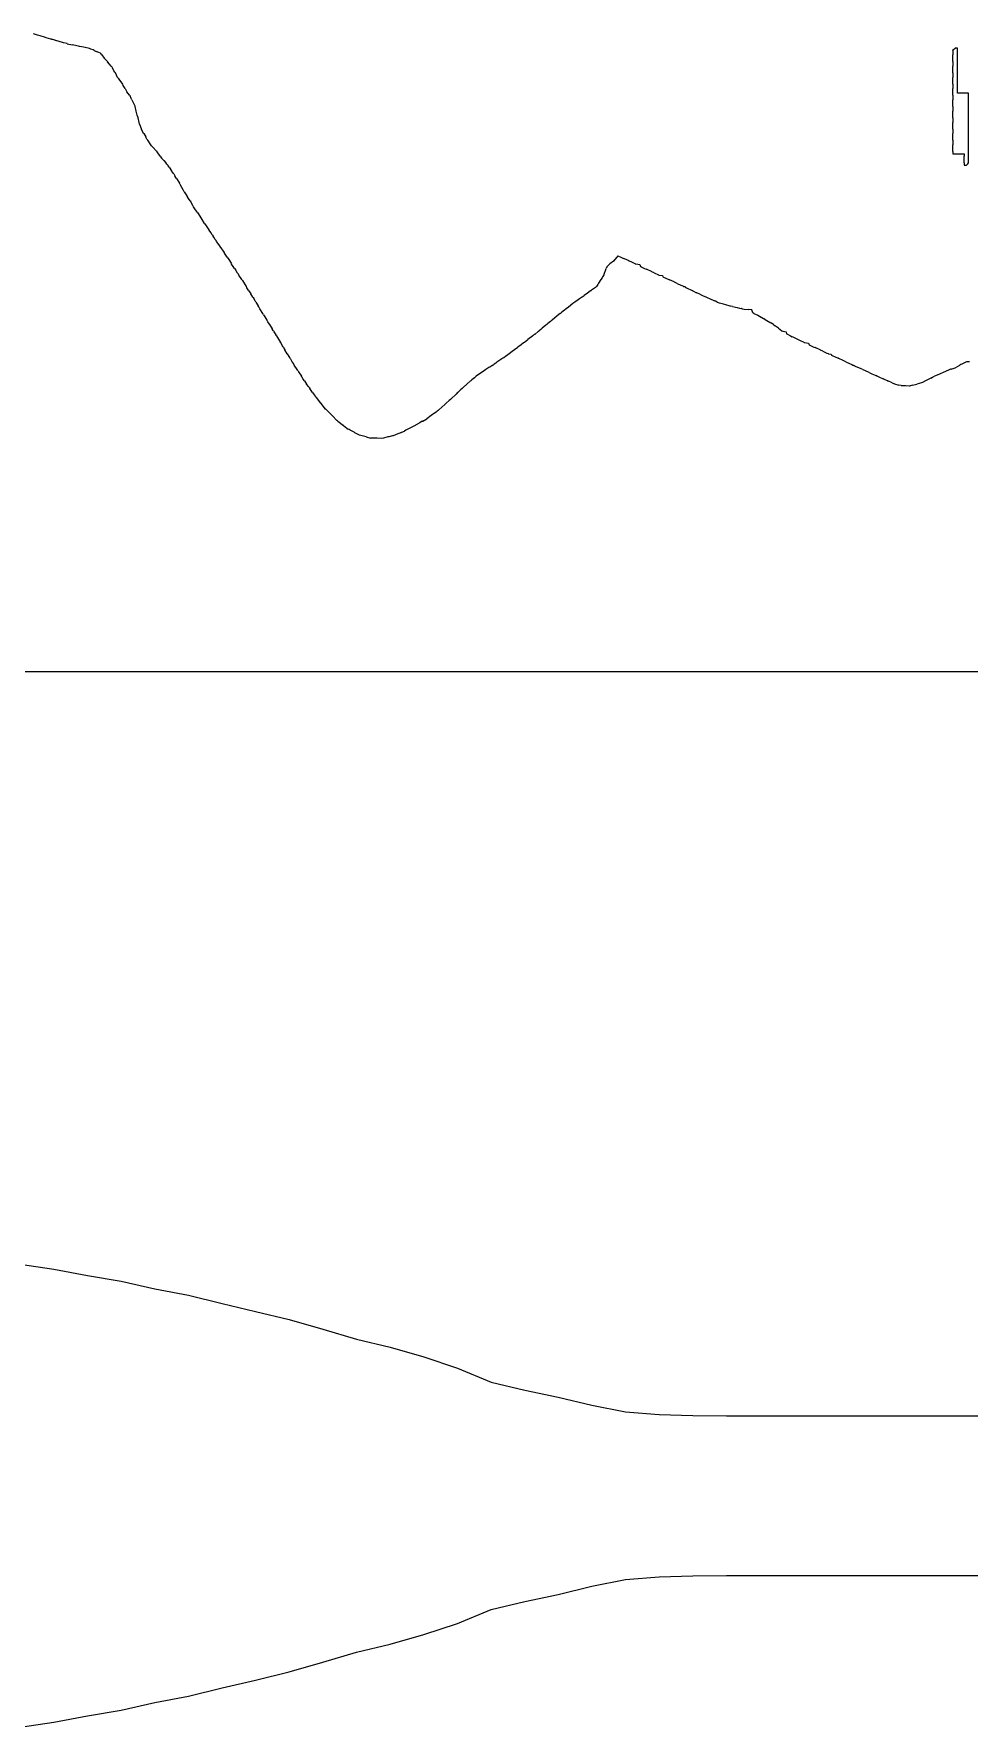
# Model space of a CAD drawing. Extents: x -22 to 217, y -59 to 33.
# Drawn here: x 72.49 to 97.45, y -57.72 to -12.52 of the extents above; entities that cross this region are included whole.
import ezdxf

# ---------------------------------------------------------------- set-up
doc = ezdxf.new("R2010")
doc.units = 0

msp = doc.modelspace()

# ---------------------------------------------------------------- linework, layer by layer
at = {"layer": 'BOUNDING_BOX'}
msp.add_line((-22.1168, -29.5451), (139.4452, -29.5451), dxfattribs=at)
at = {"layer": 'MIDPLANE_Z0_OUTLINE'}
for p, q in [((72.5046, -12.5263), (72.4791, -12.5183)), ((72.5864, -12.552), (72.5046, -12.5263)), ((72.6581, -12.5734), (72.5864, -12.552)), ((72.7791, -12.6095), (72.6581, -12.5734)), ((72.7988, -12.6153), (72.7791, -12.6095)), ((72.8176, -12.6207), (72.7988, -12.6153)), ((72.9485, -12.6579), (72.8176, -12.6207)), ((72.9535, -12.6593), (72.9485, -12.6579)), ((72.9535, -12.6593), (72.9581, -12.6606)), ((73.0502, -12.6881), (72.9581, -12.6606)), ((73.07, -12.6939), (73.0502, -12.6881)), ((73.0791, -12.6965), (73.07, -12.6939)), ((73.2581, -12.7468), (73.0791, -12.6965)), ((73.2842, -12.7541), (73.2581, -12.7468)), ((73.3785, -12.7789), (73.2842, -12.7541)), ((73.3791, -12.7791), (73.3785, -12.7789)), ((73.3841, -12.7802), (73.3791, -12.7791)), ((73.3841, -12.7802), (73.525, -12.8134)), ((73.5581, -12.8204), (73.525, -12.8134)), ((73.6791, -12.8463), (73.5581, -12.8204)), ((73.7119, -12.8532), (73.6791, -12.8463)), ((73.7725, -12.8659), (73.7119, -12.8532)), ((73.8581, -12.8827), (73.7725, -12.8659)), ((73.9791, -12.9064), (73.8581, -12.8827)), ((73.9973, -12.915), (73.9791, -12.9064)), ((74.0149, -12.9234), (73.9973, -12.915)), ((74.0719, -12.9476), (74.0149, -12.9234)), ((74.0992, -12.9593), (74.0719, -12.9476)), ((74.0992, -12.9593), (74.1581, -12.9865)), ((74.2222, -13.0161), (74.1581, -12.9865)), ((74.2688, -13.0359), (74.2222, -13.0161)), ((74.2791, -13.0403), (74.2688, -13.0359)), ((74.3065, -13.0802), (74.2791, -13.0403)), ((74.3065, -13.0802), (74.3682, -13.1701)), ((97.0179, -12.9593), (97.0384, -12.9393)), ((97.0179, -12.9593), (97.0179, -12.9746)), ((97.0179, -12.9746), (97.0179, -13.0204)), ((97.0179, -13.0204), (97.0179, -13.0802)), ((97.0179, -13.2593), (97.0179, -13.0802)), ((97.0384, -12.9393), (97.0791, -12.8995)), ((97.1087, -12.8995), (97.0791, -12.8995)), ((97.1388, -12.8995), (97.1087, -12.8995)), ((97.1388, -12.9296), (97.1388, -12.8995)), ((97.1388, -12.9593), (97.1388, -12.9296)), ((97.1388, -13.0802), (97.1388, -12.9593)), ((97.1388, -13.1995), (97.1388, -13.0802)), ((74.4526, -13.257), (74.3682, -13.1701)), ((74.4549, -13.2593), (74.4526, -13.257)), ((74.4549, -13.2593), (74.4581, -13.2637)), ((74.5071, -13.3312), (74.4581, -13.2637)), ((74.5544, -13.3802), (74.5071, -13.3312)), ((74.5544, -13.3802), (74.5791, -13.4058)), ((74.588, -13.4236), (74.5791, -13.4058)), ((74.6304, -13.5079), (74.588, -13.4236)), ((74.6537, -13.5377), (74.6304, -13.5079)), ((74.6704, -13.5592), (74.6537, -13.5377)), ((74.7276, -13.6802), (74.6704, -13.5592)), ((97.0179, -13.2593), (97.0179, -13.2746)), ((97.0179, -13.2746), (97.0179, -13.3204)), ((97.0179, -13.3204), (97.0179, -13.3802)), ((97.0179, -13.5592), (97.0179, -13.3802)), ((97.0179, -13.5592), (97.0179, -13.5746)), ((97.1388, -13.2296), (97.1388, -13.1995)), ((97.1388, -13.2593), (97.1388, -13.2296)), ((97.1388, -13.3802), (97.1388, -13.2593)), ((97.1388, -13.4995), (97.1388, -13.3802)), ((97.1388, -13.5296), (97.1388, -13.4995)), ((97.1388, -13.5592), (97.1388, -13.5296)), ((97.1388, -13.6802), (97.1388, -13.5592)), ((74.7374, -13.701), (74.7276, -13.6802)), ((74.7374, -13.701), (74.7581, -13.7284)), ((74.7581, -13.7284), (74.8567, -13.8593)), ((74.8592, -13.8647), (74.8567, -13.8593)), ((74.8637, -13.8746), (74.8592, -13.8647)), ((74.8742, -13.8897), (74.8637, -13.8746)), ((74.8791, -13.8967), (74.8742, -13.8897)), ((74.9275, -13.9802), (74.8791, -13.8967)), ((74.9275, -13.9802), (74.9754, -14.0629)), ((97.0179, -13.5746), (97.0179, -13.6204)), ((97.0179, -13.6204), (97.0179, -13.6802)), ((97.0179, -13.8593), (97.0179, -13.6802)), ((97.0179, -13.8593), (97.0179, -13.8746)), ((97.0179, -13.8746), (97.0179, -13.9204)), ((97.0179, -13.9204), (97.0179, -13.9802)), ((97.0179, -14.1593), (97.0179, -13.9802)), ((97.1388, -13.7995), (97.1388, -13.6802)), ((97.1388, -13.8296), (97.1388, -13.7995)), ((97.1388, -13.8593), (97.1388, -13.8296)), ((97.1388, -13.9802), (97.1388, -13.8593)), ((97.1388, -14.0995), (97.1388, -13.9802)), ((75.048, -14.1545), (74.9754, -14.0629)), ((75.0518, -14.1593), (75.048, -14.1545)), ((75.0518, -14.1593), (75.0581, -14.1735)), ((75.0909, -14.2474), (75.0581, -14.1735)), ((75.1078, -14.2802), (75.0909, -14.2474)), ((75.1078, -14.2802), (75.1791, -14.418)), ((75.1855, -14.4335), (75.1791, -14.418)), ((75.1911, -14.4472), (75.1855, -14.4335)), ((75.1938, -14.4524), (75.1911, -14.4472)), ((75.1973, -14.4593), (75.1938, -14.4524)), ((75.2237, -14.5802), (75.1973, -14.4593)), ((97.0179, -14.1593), (97.0179, -14.1746)), ((97.0179, -14.1746), (97.0179, -14.2204)), ((97.0179, -14.2204), (97.0179, -14.2802)), ((97.0179, -14.4593), (97.0179, -14.2802)), ((97.0179, -14.4593), (97.0179, -14.4746)), ((97.2581, -14.0995), (97.1388, -14.0995)), ((97.3791, -14.0994), (97.2581, -14.0995)), ((97.4088, -14.0994), (97.3791, -14.0994)), ((97.4389, -14.0994), (97.4088, -14.0994)), ((97.4389, -14.1296), (97.4389, -14.0994)), ((97.4389, -14.1593), (97.4389, -14.1296)), ((97.4389, -14.2802), (97.4389, -14.1593)), ((97.4389, -14.3994), (97.4389, -14.2802)), ((97.4389, -14.4295), (97.4389, -14.3994)), ((97.4389, -14.4593), (97.4389, -14.4295)), ((97.4389, -14.5802), (97.4389, -14.4593)), ((75.2477, -14.6906), (75.2237, -14.5802)), ((75.2635, -14.7312), (75.2477, -14.6906)), ((75.2744, -14.7593), (75.2635, -14.7312)), ((75.299, -14.8802), (75.2744, -14.7593)), ((75.3089, -14.9294), (75.299, -14.8802)), ((97.0179, -14.4746), (97.0179, -14.5204)), ((97.0179, -14.5204), (97.0179, -14.5802)), ((97.0179, -14.7593), (97.0179, -14.5802)), ((97.0179, -14.7593), (97.0179, -14.7746)), ((97.0179, -14.7746), (97.0179, -14.8204)), ((97.0179, -14.8204), (97.0179, -14.8802)), ((97.0179, -15.0592), (97.0179, -14.8802)), ((97.4388, -14.8802), (97.4389, -14.7593)), ((97.4388, -14.9995), (97.4388, -14.8802)), ((97.4389, -14.6994), (97.4389, -14.5802)), ((97.4389, -14.7296), (97.4389, -14.6994)), ((97.4389, -14.7593), (97.4389, -14.7296)), ((75.3089, -14.9294), (75.3581, -15.0405)), ((75.3581, -15.0405), (75.3664, -15.0592)), ((75.3678, -15.0629), (75.3664, -15.0592)), ((75.3977, -15.1407), (75.3678, -15.0629)), ((75.4229, -15.1802), (75.3977, -15.1407)), ((75.4229, -15.1802), (75.4791, -15.2683)), ((75.4916, -15.2941), (75.4791, -15.2683)), ((75.5088, -15.3295), (75.4916, -15.2941)), ((75.521, -15.3442), (75.5088, -15.3295)), ((75.5336, -15.3593), (75.521, -15.3442)), ((75.613, -15.4802), (75.5336, -15.3593)), ((97.0179, -15.0592), (97.0179, -15.0746)), ((97.0179, -15.0746), (97.0179, -15.1204)), ((97.0179, -15.1204), (97.0179, -15.1802)), ((97.0179, -15.3593), (97.0179, -15.1802)), ((97.0179, -15.3593), (97.0179, -15.3746)), ((97.4388, -15.0296), (97.4388, -14.9995)), ((97.4388, -15.0592), (97.4388, -15.0296)), ((97.4388, -15.1802), (97.4388, -15.0592)), ((97.4388, -15.2995), (97.4388, -15.1802)), ((97.4388, -15.3296), (97.4388, -15.2995)), ((97.4388, -15.3593), (97.4388, -15.3296)), ((97.4388, -15.4802), (97.4388, -15.3593)), ((75.6308, -15.5075), (75.613, -15.4802)), ((75.6308, -15.5075), (75.6581, -15.5361)), ((75.6581, -15.5361), (75.7753, -15.6593)), ((75.7759, -15.6601), (75.7753, -15.6593)), ((75.777, -15.6614), (75.7759, -15.6601)), ((75.7782, -15.6627), (75.777, -15.6614)), ((75.7791, -15.6636), (75.7782, -15.6627)), ((75.8611, -15.7802), (75.7791, -15.6636)), ((75.8611, -15.7802), (75.9011, -15.8372)), ((97.0179, -15.3746), (97.0179, -15.4204)), ((97.0179, -15.4204), (97.0179, -15.4802)), ((97.0179, -15.6593), (97.0179, -15.4802)), ((97.0179, -15.6593), (97.0179, -15.6746)), ((97.0179, -15.6746), (97.0179, -15.7204)), ((97.0179, -15.7204), (97.0637, -15.7204)), ((97.0637, -15.7204), (97.0791, -15.7204)), ((97.0791, -15.7204), (97.2581, -15.7204)), ((97.2581, -15.7204), (97.3179, -15.7204)), ((97.3179, -15.7204), (97.3179, -15.7802)), ((97.3179, -15.9593), (97.3179, -15.7802)), ((97.4388, -15.5995), (97.4388, -15.4802)), ((97.4388, -15.6296), (97.4388, -15.5995)), ((97.4388, -15.6593), (97.4388, -15.6296)), ((97.4388, -15.7802), (97.4388, -15.6593)), ((97.4388, -15.8995), (97.4388, -15.7802)), ((75.9011, -15.8372), (75.9581, -15.8982)), ((75.9581, -15.8982), (76.015, -15.9593)), ((76.0217, -15.9681), (76.015, -15.9593)), ((76.0425, -15.9958), (76.0217, -15.9681)), ((76.0724, -16.0322), (76.0425, -15.9958)), ((76.0791, -16.0403), (76.0724, -16.0322)), ((76.1041, -16.0802), (76.0791, -16.0403)), ((76.1041, -16.0802), (76.1635, -16.1748)), ((76.2141, -16.242), (76.1635, -16.1748)), ((76.2271, -16.2593), (76.2141, -16.242)), ((76.2271, -16.2593), (76.2581, -16.3106)), ((97.3175, -15.975), (97.3161, -16.0222)), ((97.3161, -16.0222), (97.3637, -16.0223)), ((97.3179, -15.9593), (97.3175, -15.975)), ((97.3637, -16.0223), (97.3791, -16.0224)), ((97.3791, -16.0224), (97.4147, -15.9847)), ((97.4147, -15.9847), (97.4388, -15.9593)), ((97.4388, -15.9296), (97.4388, -15.8995)), ((97.4388, -15.9593), (97.4388, -15.9296)), ((76.2843, -16.354), (76.2581, -16.3106)), ((76.3009, -16.3802), (76.2843, -16.354)), ((76.3009, -16.3802), (76.3791, -16.5039)), ((76.3885, -16.5225), (76.3791, -16.5039)), ((76.3977, -16.5406), (76.3885, -16.5225)), ((76.4029, -16.549), (76.3977, -16.5406)), ((76.4093, -16.5592), (76.4029, -16.549)), ((76.4764, -16.6802), (76.4093, -16.5592)), ((76.5056, -16.7328), (76.4764, -16.6802)), ((76.5056, -16.7328), (76.5581, -16.8169)), ((76.5581, -16.8169), (76.5845, -16.8593)), ((76.5893, -16.8666), (76.5845, -16.8593)), ((76.6222, -16.9161), (76.5893, -16.8666)), ((76.6635, -16.9802), (76.6222, -16.9161)), ((76.6635, -16.9802), (76.6791, -17.0044)), ((76.6885, -17.0207), (76.6791, -17.0044)), ((76.7358, -17.1025), (76.6885, -17.0207)), ((76.7566, -17.1356), (76.7358, -17.1025)), ((76.7715, -17.1593), (76.7566, -17.1356)), ((76.8512, -17.2802), (76.7715, -17.1593)), ((76.8539, -17.2844), (76.8512, -17.2802)), ((76.8539, -17.2844), (76.8581, -17.2907)), ((76.8581, -17.2907), (76.969, -17.4592)), ((76.9706, -17.4615), (76.969, -17.4592)), ((76.9733, -17.4651), (76.9706, -17.4615)), ((76.9769, -17.4704), (76.9733, -17.4651)), ((76.9791, -17.4735), (76.9769, -17.4704)), ((77.0491, -17.5802), (76.9791, -17.4735)), ((77.0491, -17.5802), (77.0923, -17.6461)), ((77.0923, -17.6461), (77.1581, -17.7463)), ((77.1581, -17.7463), (77.1665, -17.7593)), ((77.1686, -17.7622), (77.1665, -17.7593)), ((77.2129, -17.8254), (77.1686, -17.7622)), ((77.2503, -17.8802), (77.2129, -17.8254)), ((77.2503, -17.8802), (77.2791, -17.9225)), ((77.293, -17.9439), (77.2791, -17.9225)), ((77.333, -18.0053), (77.293, -17.9439)), ((77.3533, -18.0363), (77.333, -18.0053)), ((77.3684, -18.0592), (77.3533, -18.0363)), ((77.4508, -18.1802), (77.3684, -18.0592)), ((77.4537, -18.1846), (77.4508, -18.1802)), ((77.4537, -18.1846), (77.4581, -18.1911)), ((77.4581, -18.1911), (77.5706, -18.3593)), ((77.572, -18.3612), (77.5706, -18.3593)), ((77.5741, -18.3642), (77.572, -18.3612)), ((77.5772, -18.3688), (77.5741, -18.3642)), ((77.5791, -18.3715), (77.5772, -18.3688)), ((77.6507, -18.4802), (77.5791, -18.3715)), ((77.6507, -18.4802), (77.6934, -18.5449)), ((88.0374, -18.4919), (87.9581, -18.5869)), ((88.0471, -18.4802), (88.0374, -18.4919)), ((88.0791, -18.4419), (88.0471, -18.4802)), ((88.0791, -18.4419), (88.0814, -18.443)), ((88.0814, -18.443), (88.1612, -18.4802)), ((88.1612, -18.4802), (88.2272, -18.5111)), ((88.2581, -18.5254), (88.2272, -18.5111)), ((88.3791, -18.5816), (88.2581, -18.5254)), ((77.6934, -18.5449), (77.7581, -18.6437)), ((77.7581, -18.6437), (77.7683, -18.6593)), ((77.7707, -18.6628), (77.7683, -18.6593)), ((77.8127, -18.7257), (77.7707, -18.6628)), ((77.8486, -18.7802), (77.8127, -18.7257)), ((77.8486, -18.7802), (77.8791, -18.8264)), ((77.8934, -18.8488), (77.8791, -18.8264)), ((77.9308, -18.9075), (77.8934, -18.8488)), ((77.9492, -18.9366), (77.9308, -18.9075)), ((77.9636, -18.9592), (77.9492, -18.9366)), ((78.041, -19.0802), (77.9636, -18.9592)), ((87.7042, -18.9592), (87.6719, -19.0089)), ((87.7042, -18.9592), (87.7639, -18.7802)), ((87.7791, -18.7335), (87.7639, -18.7802)), ((87.8435, -18.6779), (87.7791, -18.7335)), ((87.8651, -18.6593), (87.8435, -18.6779)), ((87.9581, -18.5869), (87.8651, -18.6593)), ((88.3814, -18.5827), (88.3791, -18.5816)), ((88.4317, -18.6066), (88.3814, -18.5827)), ((88.5384, -18.6588), (88.4317, -18.6066)), ((88.5393, -18.6593), (88.5384, -18.6588)), ((88.5393, -18.6593), (88.5581, -18.6614)), ((88.5581, -18.6614), (88.6649, -18.6734)), ((88.6649, -18.6734), (88.6791, -18.7262)), ((88.6791, -18.7262), (88.6855, -18.7293)), ((88.6855, -18.7293), (88.7926, -18.7802)), ((88.7926, -18.7802), (88.8371, -18.8013)), ((88.8581, -18.811), (88.8371, -18.8013)), ((88.9791, -18.8669), (88.8581, -18.811)), ((88.9845, -18.8694), (88.9791, -18.8669)), ((89.0424, -18.8959), (88.9845, -18.8694)), ((89.0424, -18.8959), (89.1581, -18.9513)), ((89.1581, -18.9513), (89.1714, -18.9575)), ((89.1714, -18.9575), (89.175, -18.9592)), ((89.175, -18.9592), (89.2686, -18.9697)), ((89.2686, -18.9697), (89.2791, -19.008)), ((78.0477, -19.0906), (78.041, -19.0802)), ((78.0477, -19.0906), (78.0581, -19.107)), ((78.0581, -19.107), (78.1549, -19.2593)), ((78.1582, -19.2644), (78.1549, -19.2593)), ((78.1644, -19.274), (78.1582, -19.2644)), ((78.1744, -19.2897), (78.1644, -19.274)), ((78.1791, -19.297), (78.1744, -19.2897)), ((78.2307, -19.3802), (78.1791, -19.297)), ((78.2307, -19.3802), (78.2794, -19.4589)), ((87.3516, -19.3802), (87.2695, -19.4388)), ((87.3581, -19.3756), (87.3516, -19.3802)), ((87.3741, -19.3642), (87.3581, -19.3756)), ((87.4511, -19.3108), (87.3741, -19.3642)), ((87.4791, -19.2914), (87.4511, -19.3108)), ((87.501, -19.2699), (87.4791, -19.2914)), ((87.5118, -19.2593), (87.501, -19.2699)), ((87.5429, -19.2078), (87.5118, -19.2593)), ((87.5617, -19.1766), (87.5429, -19.2078)), ((87.6256, -19.0802), (87.5617, -19.1766)), ((87.6581, -19.0302), (87.6256, -19.0802)), ((87.6719, -19.0089), (87.6581, -19.0302)), ((89.2791, -19.008), (89.2931, -19.0142)), ((89.2931, -19.0142), (89.441, -19.0802)), ((89.441, -19.0802), (89.4528, -19.0855)), ((89.4581, -19.0878), (89.4528, -19.0855)), ((89.5791, -19.1421), (89.4581, -19.0878)), ((89.5874, -19.146), (89.5791, -19.1421)), ((89.6591, -19.1792), (89.5874, -19.146)), ((89.6591, -19.1792), (89.7581, -19.2261)), ((89.7581, -19.2261), (89.8076, -19.2496)), ((89.8076, -19.2496), (89.8279, -19.2593)), ((89.8279, -19.2593), (89.8738, -19.2645)), ((89.8738, -19.2645), (89.8791, -19.2837)), ((89.8791, -19.2837), (89.9057, -19.2968)), ((89.9057, -19.2968), (90.0581, -19.3718)), ((90.0637, -19.3746), (90.0581, -19.3718)), ((90.076, -19.3802), (90.0637, -19.3746)), ((90.076, -19.3802), (90.1791, -19.4277)), ((90.1879, -19.4318), (90.1791, -19.4277)), ((90.2687, -19.4696), (90.1879, -19.4318)), ((78.3342, -19.5472), (78.2794, -19.4589)), ((78.3416, -19.5592), (78.3342, -19.5472)), ((78.3416, -19.5592), (78.3581, -19.5857)), ((78.3943, -19.644), (78.3581, -19.5857)), ((78.4167, -19.6802), (78.3943, -19.644)), ((78.4167, -19.6802), (78.4791, -19.7808)), ((78.4925, -19.8029), (78.4791, -19.7808)), ((78.5087, -19.8296), (78.4925, -19.8029)), ((78.5174, -19.8438), (78.5087, -19.8296)), ((78.5268, -19.8593), (78.5174, -19.8438)), ((78.6004, -19.9802), (78.5268, -19.8593)), ((86.6955, -19.8593), (86.6514, -19.8937)), ((86.7581, -19.8109), (86.6955, -19.8593)), ((86.8791, -19.7175), (86.7581, -19.8109)), ((86.9323, -19.6802), (86.8791, -19.7175)), ((87.0167, -19.6206), (86.9323, -19.6802)), ((87.0581, -19.5914), (87.0167, -19.6206)), ((87.104, -19.5592), (87.0581, -19.5914)), ((87.104, -19.5592), (87.127, -19.5421)), ((87.127, -19.5421), (87.1791, -19.5033)), ((87.2695, -19.4388), (87.1791, -19.5033)), ((90.2687, -19.4696), (90.3581, -19.5126)), ((90.3581, -19.5126), (90.4237, -19.543)), ((90.4237, -19.543), (90.4588, -19.5592)), ((90.4588, -19.5592), (90.477, -19.5613)), ((90.477, -19.5613), (90.4791, -19.5686)), ((90.4791, -19.5686), (90.5203, -19.587)), ((90.5203, -19.587), (90.6581, -19.6484)), ((90.6798, -19.6585), (90.6581, -19.6484)), ((90.7298, -19.6802), (90.6798, -19.6585)), ((90.7298, -19.6802), (90.7791, -19.7018)), ((90.7862, -19.704), (90.7791, -19.7018)), ((90.8997, -19.7386), (90.7862, -19.704)), ((90.9581, -19.7537), (90.8997, -19.7386)), ((91.0791, -19.7848), (90.9581, -19.7537)), ((91.0821, -19.7855), (91.0791, -19.7848)), ((91.1393, -19.799), (91.0821, -19.7855)), ((91.1393, -19.799), (91.2581, -19.8254)), ((91.2581, -19.8254), (91.3253, -19.8402)), ((91.3253, -19.8402), (91.3791, -19.852)), ((91.3846, -19.8537), (91.3791, -19.852)), ((91.3846, -19.8537), (91.3991, -19.8593)), ((91.3991, -19.8593), (91.4507, -19.8637)), ((91.4507, -19.8637), (91.5581, -19.873)), ((91.6567, -19.8816), (91.5581, -19.873)), ((91.679, -19.9654), (91.6567, -19.8816)), ((78.6222, -20.0161), (78.6004, -19.9802)), ((78.6222, -20.0161), (78.6581, -20.0752)), ((78.6581, -20.0752), (78.7092, -20.1593)), ((78.7151, -20.1689), (78.7092, -20.1593)), ((78.7356, -20.2027), (78.7151, -20.1689)), ((78.7776, -20.2718), (78.7356, -20.2027)), ((78.7791, -20.2742), (78.7776, -20.2718)), ((78.7827, -20.2802), (78.7791, -20.2742)), ((78.7827, -20.2802), (78.8487, -20.3896)), ((86.1581, -20.2972), (86.0595, -20.3788)), ((86.1784, -20.2802), (86.1581, -20.2972)), ((86.2121, -20.252), (86.1784, -20.2802)), ((86.2791, -20.1959), (86.2121, -20.252)), ((86.3065, -20.173), (86.2791, -20.1959)), ((86.323, -20.1593), (86.3065, -20.173)), ((86.4581, -20.0495), (86.323, -20.1593)), ((86.5337, -19.9876), (86.4581, -20.0495)), ((86.5427, -19.9802), (86.5337, -19.9876)), ((86.5791, -19.9501), (86.5427, -19.9802)), ((86.6514, -19.8937), (86.5791, -19.9501)), ((91.6791, -19.9657), (91.679, -19.9654)), ((91.711, -19.9802), (91.6791, -19.9657)), ((91.711, -19.9802), (91.8121, -20.0262)), ((91.8121, -20.0262), (91.8581, -20.0529)), ((91.8581, -20.0529), (91.9638, -20.1132)), ((91.9638, -20.1132), (91.9791, -20.1219)), ((92.0021, -20.1362), (91.9791, -20.1219)), ((92.0021, -20.1362), (92.0394, -20.1593)), ((92.0394, -20.1593), (92.0532, -20.1678)), ((92.0532, -20.1678), (92.1581, -20.233)), ((92.187, -20.2513), (92.1581, -20.233)), ((92.2284, -20.2802), (92.187, -20.2513)), ((92.2284, -20.2802), (92.2791, -20.3157)), ((92.2851, -20.32), (92.2791, -20.3157)), ((92.3628, -20.3755), (92.2851, -20.32)), ((78.8758, -20.4344), (78.8487, -20.3896)), ((78.8908, -20.4592), (78.8758, -20.4344)), ((78.8908, -20.4592), (78.9581, -20.5706)), ((78.9617, -20.5766), (78.9581, -20.5706)), ((78.9639, -20.5802), (78.9617, -20.5766)), ((78.9639, -20.5802), (79.072, -20.7593)), ((79.0731, -20.761), (79.072, -20.7593)), ((79.0747, -20.7636), (79.0731, -20.761)), ((79.0774, -20.7681), (79.0747, -20.7636)), ((79.0791, -20.7709), (79.0774, -20.7681)), ((79.1459, -20.8802), (79.0791, -20.7709)), ((85.5581, -20.7702), (85.4946, -20.8182)), ((85.5725, -20.7593), (85.5581, -20.7702)), ((85.5725, -20.7593), (85.586, -20.7493)), ((85.586, -20.7493), (85.6791, -20.6804)), ((85.8073, -20.5802), (85.6791, -20.6804)), ((85.8481, -20.5484), (85.8073, -20.5802)), ((85.8581, -20.5405), (85.8481, -20.5484)), ((85.9619, -20.4592), (85.8581, -20.5405)), ((85.9619, -20.4592), (85.9688, -20.4538)), ((85.9688, -20.4538), (85.9791, -20.4455)), ((86.0243, -20.4081), (85.9791, -20.4455)), ((86.0595, -20.3788), (86.0243, -20.4081)), ((92.3628, -20.3755), (92.4581, -20.444)), ((92.4581, -20.444), (92.4769, -20.4575)), ((92.4769, -20.4575), (92.4793, -20.4592)), ((92.4793, -20.4592), (92.5655, -20.4729)), ((92.5655, -20.4729), (92.5791, -20.5248)), ((92.5791, -20.5248), (92.5857, -20.5282)), ((92.5857, -20.5282), (92.6859, -20.5802)), ((92.6859, -20.5802), (92.7334, -20.6049)), ((92.7581, -20.6174), (92.7334, -20.6049)), ((92.8791, -20.6784), (92.7581, -20.6174)), ((92.8819, -20.6798), (92.8791, -20.6784)), ((92.9334, -20.7049), (92.8819, -20.6798)), ((93.0479, -20.759), (92.9334, -20.7049)), ((93.0485, -20.7593), (93.0479, -20.759)), ((93.0485, -20.7593), (93.0581, -20.7603)), ((93.0581, -20.7603), (93.1662, -20.7721)), ((93.1662, -20.7721), (93.1791, -20.8198)), ((79.1459, -20.8802), (79.1884, -20.9499)), ((79.2536, -21.0567), (79.1884, -20.9499)), ((79.2552, -21.0592), (79.2536, -21.0567)), ((79.2552, -21.0592), (79.2581, -21.064)), ((79.3022, -21.1362), (79.2581, -21.064)), ((79.3291, -21.1802), (79.3022, -21.1362)), ((79.3291, -21.1802), (79.3791, -21.2621)), ((84.9581, -21.2159), (84.8518, -21.2866)), ((85.0117, -21.1802), (84.9581, -21.2159)), ((85.0338, -21.1656), (85.0117, -21.1802)), ((85.0791, -21.1355), (85.0338, -21.1656)), ((85.1377, -21.0899), (85.0791, -21.1355)), ((85.1772, -21.0592), (85.1377, -21.0899)), ((85.2581, -20.9977), (85.1772, -21.0592)), ((85.3791, -20.9056), (85.2581, -20.9977)), ((85.4126, -20.8802), (85.3791, -20.9056)), ((85.4946, -20.8182), (85.4126, -20.8802)), ((93.1791, -20.8198), (93.1877, -20.8238)), ((93.1877, -20.8238), (93.3096, -20.8802)), ((93.3096, -20.8802), (93.3428, -20.8955)), ((93.3581, -20.9025), (93.3428, -20.8955)), ((93.4791, -20.9577), (93.3581, -20.9025)), ((93.486, -20.9608), (93.4791, -20.9577)), ((93.5492, -20.9891), (93.486, -20.9608)), ((93.5492, -20.9891), (93.6581, -21.0388)), ((93.6581, -21.0388), (93.6911, -21.0539)), ((93.6911, -21.0539), (93.7028, -21.0592)), ((93.7028, -21.0592), (93.7715, -21.0668)), ((93.7715, -21.0668), (93.7791, -21.0944)), ((93.7791, -21.0944), (93.7996, -21.104)), ((93.7996, -21.104), (93.9581, -21.1783)), ((93.9594, -21.1789), (93.9581, -21.1783)), ((93.9622, -21.1802), (93.9594, -21.1789)), ((93.9622, -21.1802), (94.0791, -21.234)), ((94.0878, -21.238), (94.0791, -21.234)), ((94.1644, -21.2739), (94.0878, -21.238)), ((79.3943, -21.286), (79.3791, -21.2621)), ((79.4169, -21.3214), (79.3943, -21.286)), ((79.4291, -21.3407), (79.4169, -21.3214)), ((79.441, -21.3593), (79.4291, -21.3407)), ((79.5181, -21.4802), (79.441, -21.3593)), ((79.5336, -21.5047), (79.5181, -21.4802)), ((79.5336, -21.5047), (79.5581, -21.543)), ((79.5581, -21.543), (79.6321, -21.6593)), ((79.6374, -21.6676), (79.6321, -21.6593)), ((79.6504, -21.6879), (79.6374, -21.6676)), ((79.6731, -21.7236), (79.6504, -21.6879)), ((84.2499, -21.6975), (84.1791, -21.7549)), ((84.2972, -21.6593), (84.2499, -21.6975)), ((84.3581, -21.6153), (84.2972, -21.6593)), ((84.4791, -21.528), (84.3581, -21.6153)), ((84.5535, -21.4802), (84.4791, -21.528)), ((84.6363, -21.4271), (84.5535, -21.4802)), ((84.6581, -21.4131), (84.6363, -21.4271)), ((84.7422, -21.3593), (84.6581, -21.4131)), ((84.7422, -21.3593), (84.7552, -21.3514)), ((84.7552, -21.3514), (84.7791, -21.337)), ((84.8197, -21.3088), (84.7791, -21.337)), ((84.8518, -21.2866), (84.8197, -21.3088)), ((94.1644, -21.2739), (94.2581, -21.3177)), ((94.2581, -21.3177), (94.3184, -21.3454)), ((94.3184, -21.3454), (94.3485, -21.3593)), ((94.3485, -21.3593), (94.376, -21.3623)), ((94.376, -21.3623), (94.3791, -21.3733)), ((94.3791, -21.3733), (94.4153, -21.3898)), ((94.4153, -21.3898), (94.5581, -21.4547)), ((94.5755, -21.4628), (94.5581, -21.4547)), ((94.6139, -21.4802), (94.5755, -21.4628)), ((94.6139, -21.4802), (94.6791, -21.5098)), ((94.6868, -21.5133), (94.6791, -21.5098)), ((94.7825, -21.5558), (94.6868, -21.5133)), ((94.7825, -21.5558), (94.8581, -21.5904)), ((94.8581, -21.5904), (94.9464, -21.6308)), ((94.9464, -21.6308), (94.9791, -21.6457)), ((94.9884, -21.65), (94.9791, -21.6457)), ((94.9884, -21.65), (95.0084, -21.6593)), ((95.0084, -21.6593), (95.0417, -21.6745)), ((95.0417, -21.6745), (95.1581, -21.728)), ((96.4297, -21.7086), (96.4791, -21.6856)), ((96.4791, -21.6856), (96.5309, -21.6593)), ((96.5595, -21.6463), (96.5309, -21.6593)), ((96.6581, -21.6014), (96.5595, -21.6463)), ((96.7791, -21.5465), (96.6581, -21.6014)), ((96.8007, -21.5376), (96.7791, -21.5465)), ((96.9408, -21.4802), (96.8007, -21.5376)), ((96.9581, -21.4732), (96.9408, -21.4802)), ((96.9701, -21.4682), (96.9581, -21.4732)), ((96.9701, -21.4682), (97.0791, -21.4301)), ((97.0791, -21.4301), (97.205, -21.3593)), ((97.2279, -21.3481), (97.205, -21.3593)), ((97.2581, -21.3333), (97.2279, -21.3481)), ((97.3791, -21.2747), (97.2581, -21.3333)), ((97.3869, -21.2744), (97.3791, -21.2747)), ((97.466, -21.2723), (97.3869, -21.2744)), ((79.6791, -21.733), (79.6731, -21.7236)), ((79.7121, -21.7802), (79.6791, -21.733)), ((79.7121, -21.7802), (79.7721, -21.8662)), ((79.8275, -21.9455), (79.7721, -21.8662)), ((79.8371, -21.9592), (79.8275, -21.9455)), ((79.8371, -21.9592), (79.8581, -21.9892)), ((79.8955, -22.0428), (79.8581, -21.9892)), ((79.9216, -22.0802), (79.8955, -22.0428)), ((79.9216, -22.0802), (79.9791, -22.1625)), ((83.7581, -22.135), (83.626, -22.2593)), ((83.8011, -22.0946), (83.7581, -22.135)), ((83.8163, -22.0802), (83.8011, -22.0946)), ((83.8791, -22.0212), (83.8163, -22.0802)), ((83.9187, -21.9839), (83.8791, -22.0212)), ((83.945, -21.9592), (83.9187, -21.9839)), ((84.0581, -21.8605), (83.945, -21.9592)), ((84.1365, -21.7921), (84.0581, -21.8605)), ((84.1501, -21.7802), (84.1365, -21.7921)), ((84.1791, -21.7549), (84.1501, -21.7802)), ((95.1939, -21.7444), (95.1581, -21.728)), ((95.2736, -21.7802), (95.1939, -21.7444)), ((95.2736, -21.7802), (95.2791, -21.7827)), ((95.28, -21.7832), (95.2791, -21.7827)), ((95.4009, -21.8374), (95.28, -21.7832)), ((95.4009, -21.8374), (95.4581, -21.8573)), ((95.4581, -21.8573), (95.5778, -21.8986)), ((95.5778, -21.8986), (95.5791, -21.899)), ((95.6359, -21.9024), (95.5791, -21.899)), ((95.6359, -21.9024), (95.7581, -21.9088)), ((95.7581, -21.9088), (95.863, -21.9146)), ((95.863, -21.9146), (95.8791, -21.9155)), ((95.9404, -21.8979), (95.8791, -21.9155)), ((95.9404, -21.8979), (96.0581, -21.8684)), ((96.1791, -21.838), (96.0581, -21.8684)), ((96.2066, -21.8238), (96.1791, -21.838)), ((96.291, -21.7802), (96.2066, -21.8238)), ((96.3581, -21.7456), (96.291, -21.7802)), ((96.4297, -21.7086), (96.3581, -21.7456)), ((79.9966, -22.1842), (79.9791, -22.1625)), ((80.0223, -22.216), (79.9966, -22.1842)), ((80.0413, -22.2396), (80.0223, -22.216)), ((80.0572, -22.2593), (80.0413, -22.2396)), ((80.1548, -22.3802), (80.0572, -22.2593)), ((80.1563, -22.382), (80.1548, -22.3802)), ((80.1581, -22.3842), (80.1563, -22.382)), ((80.2791, -22.5343), (80.1581, -22.3842)), ((80.286, -22.5413), (80.2791, -22.5343)), ((80.2915, -22.5469), (80.286, -22.5413)), ((80.2968, -22.5523), (80.2915, -22.5469)), ((80.3037, -22.5592), (80.2968, -22.5523)), ((80.4231, -22.6802), (80.3037, -22.5592)), ((83.2591, -22.5896), (83.2244, -22.6139)), ((83.2791, -22.5756), (83.2591, -22.5896)), ((83.2903, -22.5658), (83.2791, -22.5756)), ((83.2977, -22.5592), (83.2903, -22.5658)), ((83.4581, -22.4143), (83.2977, -22.5592)), ((83.4891, -22.3862), (83.4581, -22.4143)), ((83.4957, -22.3802), (83.4891, -22.3862)), ((83.5791, -22.3048), (83.4957, -22.3802)), ((83.6072, -22.2775), (83.5791, -22.3048)), ((83.626, -22.2593), (83.6072, -22.2775)), ((80.4405, -22.6978), (80.4231, -22.6802)), ((80.4581, -22.7157), (80.4405, -22.6978)), ((80.5791, -22.8383), (80.4581, -22.7157)), ((80.5858, -22.8435), (80.5791, -22.8383)), ((80.5909, -22.8474), (80.5858, -22.8435)), ((80.5977, -22.8527), (80.5909, -22.8474)), ((80.6063, -22.8593), (80.5977, -22.8527)), ((80.6063, -22.8593), (80.7581, -22.9759)), ((80.7606, -22.9778), (80.7581, -22.9759)), ((80.7638, -22.9802), (80.7606, -22.9778)), ((80.7638, -22.9802), (80.8791, -23.0697)), ((82.5581, -23.0301), (82.4544, -23.0839)), ((82.6543, -22.9802), (82.5581, -23.0301)), ((82.664, -22.9752), (82.6543, -22.9802)), ((82.6791, -22.9674), (82.664, -22.9752)), ((82.7891, -22.9029), (82.6791, -22.9674)), ((82.8581, -22.8624), (82.7891, -22.9029)), ((82.8634, -22.8593), (82.8581, -22.8624)), ((82.8634, -22.8593), (82.8686, -22.8563)), ((82.8686, -22.8563), (82.9791, -22.7937)), ((83.0977, -22.7068), (82.9791, -22.7937)), ((83.1339, -22.6802), (83.0977, -22.7068)), ((83.1581, -22.6625), (83.1339, -22.6802)), ((83.2244, -22.6139), (83.1581, -22.6625)), ((80.904, -23.0829), (80.8791, -23.0697)), ((80.9377, -23.1007), (80.904, -23.0829)), ((81.0374, -23.1542), (80.9377, -23.1007)), ((81.0467, -23.1593), (81.0374, -23.1542)), ((81.0467, -23.1593), (81.0581, -23.1653)), ((81.133, -23.2053), (81.0581, -23.1653)), ((81.169, -23.2247), (81.133, -23.2053)), ((81.1791, -23.2302), (81.169, -23.2247)), ((81.3581, -23.2797), (81.1791, -23.2302)), ((81.3585, -23.2798), (81.3581, -23.2797)), ((81.3601, -23.2802), (81.3585, -23.2798)), ((81.3601, -23.2802), (81.4791, -23.3154)), ((81.5115, -23.3153), (81.4791, -23.3154)), ((81.6233, -23.315), (81.5115, -23.3153)), ((81.6581, -23.3163), (81.6233, -23.315)), ((81.7791, -23.3209), (81.6581, -23.3163)), ((81.8256, -23.3092), (81.7791, -23.3209)), ((81.9407, -23.2802), (81.8256, -23.3092)), ((81.9581, -23.2759), (81.9407, -23.2802)), ((81.9639, -23.2744), (81.9581, -23.2759)), ((82.0624, -23.2535), (81.9639, -23.2744)), ((82.0791, -23.2499), (82.0624, -23.2535)), ((82.2081, -23.1958), (82.0791, -23.2499)), ((82.2581, -23.1749), (82.2081, -23.1958)), ((82.2954, -23.1593), (82.2581, -23.1749)), ((82.2954, -23.1593), (82.3125, -23.1522)), ((82.3125, -23.1522), (82.3791, -23.1248)), ((82.4201, -23.1025), (82.3791, -23.1248)), ((82.4544, -23.0839), (82.4201, -23.1025))]:
    msp.add_line(p, q, dxfattribs=at)
at = {"layer": 'Z_EXTENT_ENVELOPE'}
for p, q in [((72.1277, -45.3661), (73.0253, -45.4944)), ((73.0253, -45.4944), (73.9228, -45.6661)), ((73.9228, -45.6661), (74.8204, -45.8195)), ((74.8204, -45.8195), (75.718, -46.0241)), ((75.718, -46.0241), (76.6155, -46.1946)), ((76.6155, -46.1946), (77.5131, -46.4111)), ((77.5131, -46.4111), (78.4107, -46.6241)), ((78.4107, -46.6241), (79.3082, -46.8411)), ((79.3082, -46.8411), (80.2058, -47.0992)), ((80.2058, -47.0992), (81.1034, -47.3677)), ((81.1034, -47.3677), (82.0009, -47.5828)), ((82.0009, -47.5828), (82.8985, -47.8386)), ((82.8985, -47.8386), (83.7961, -48.1363)), ((83.7961, -48.1363), (84.6936, -48.5105)), ((84.6936, -48.5105), (85.5912, -48.7241)), ((85.5912, -48.7241), (86.4888, -48.9107)), ((86.4888, -48.9107), (87.3863, -49.1279)), ((87.3863, -49.1279), (88.2839, -49.3061)), ((88.2839, -49.3061), (89.1815, -49.3762)), ((89.1815, -49.3762), (90.079, -49.4085)), ((90.079, -49.4085), (90.9766, -49.4109)), ((90.9766, -49.4109), (91.8742, -49.4109)), ((91.8742, -49.4109), (92.7717, -49.4109)), ((92.7717, -49.4109), (93.6693, -49.4109)), ((93.6693, -49.4109), (94.5669, -49.411)), ((94.5669, -49.411), (95.4644, -49.4109)), ((95.4644, -49.4109), (96.362, -49.4109)), ((96.362, -49.4109), (97.2596, -49.411)), ((97.2596, -49.411), (98.1571, -49.411)), ((87.3863, -53.9624), (88.2839, -53.7842)), ((88.2839, -53.7842), (89.1815, -53.714)), ((89.1815, -53.714), (90.079, -53.6818)), ((90.079, -53.6818), (90.9766, -53.6794)), ((90.9766, -53.6794), (91.8742, -53.6793)), ((91.8742, -53.6793), (92.7717, -53.6794)), ((92.7717, -53.6794), (93.6693, -53.6794)), ((93.6693, -53.6794), (94.5669, -53.6793)), ((94.5669, -53.6793), (95.4644, -53.6794)), ((95.4644, -53.6794), (96.362, -53.6794)), ((96.362, -53.6794), (97.2596, -53.6793)), ((97.2596, -53.6793), (98.1571, -53.6793)), ((85.5912, -54.3661), (86.4888, -54.1796)), ((86.4888, -54.1796), (87.3863, -53.9624)), ((83.7961, -54.954), (84.6936, -54.5798)), ((84.6936, -54.5798), (85.5912, -54.3661)), ((82.8985, -55.2517), (83.7961, -54.954)), ((81.1034, -55.7226), (82.0009, -55.5075)), ((82.0009, -55.5075), (82.8985, -55.2517)), ((79.3082, -56.2492), (80.2058, -55.9911)), ((80.2058, -55.9911), (81.1034, -55.7226)), ((77.5131, -56.6792), (78.4107, -56.4661)), ((78.4107, -56.4661), (79.3082, -56.2492)), ((75.718, -57.0661), (76.6155, -56.8957)), ((76.6155, -56.8957), (77.5131, -56.6792)), ((73.9228, -57.4241), (74.8204, -57.2708)), ((74.8204, -57.2708), (75.718, -57.0661)), ((72.1277, -57.7241), (73.0253, -57.5959)), ((73.0253, -57.5959), (73.9228, -57.4241))]:
    msp.add_line(p, q, dxfattribs=at)

doc.saveas('drawing.dxf')
